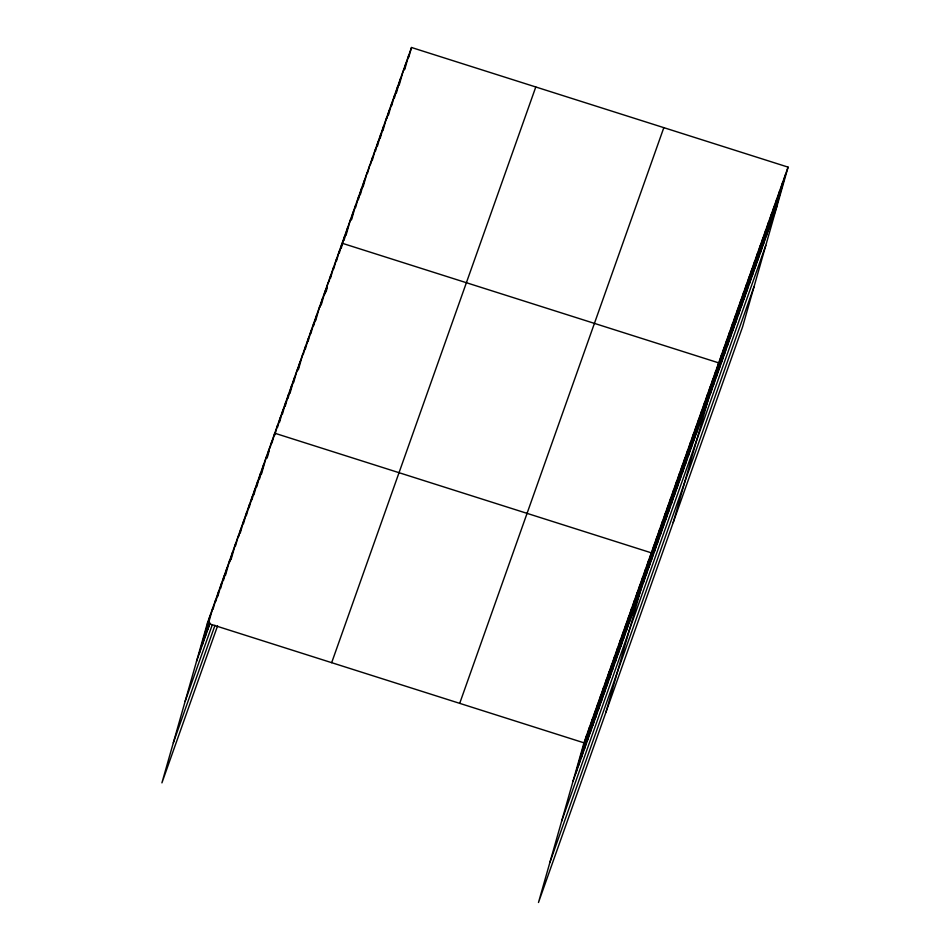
<?xml version="1.0" encoding="UTF-8"?>
<svg xmlns="http://www.w3.org/2000/svg" width="950" height="950" viewBox="0 0 950 950"><rect width="100%" height="100%" fill="white"/><g stroke="black" fill="none" stroke-linecap="round" stroke-linejoin="round"><path stroke-width="1.43" d="M788.084 167.129L583.965 742.829L538.484 902.5L742.603 326.812L788.084 167.129L411.516 47.5L207.397 623.188L161.916 782.871L217.574 625.872M199.334 653.422L210.199 615.279M202.148 645.501L213.014 607.359M204.951 637.592L209.38 622.048M213.002 609.33L215.816 599.438M207.753 629.672L209.368 624.019M215.804 601.421L218.619 591.529M217.811 596.327L221.433 583.609M220.614 588.406L224.236 575.7M223.416 580.497L227.038 567.779M225.423 575.403L229.852 559.859M229.841 561.842L232.655 551.95M231.04 559.574L235.469 544.029M235.458 546.001L238.272 536.121M238.664 536.679L241.074 528.2M240.267 532.997L243.889 520.279M243.473 523.676L246.691 512.371M246.276 515.755L249.494 504.45M249.078 507.846L252.308 496.541M251.893 499.926L255.111 488.621M253.888 494.831L257.913 480.712M256.702 486.923L260.728 472.791M259.504 479.002L263.53 464.871M261.511 473.919L266.332 456.962M266.724 457.52L269.147 449.041M267.116 458.078L269.135 451.012M269.942 448.186L271.949 441.133M271.938 443.104L274.752 433.212L651.332 552.841L605.839 712.524M274.74 435.183L277.566 425.291M277.554 427.274L280.369 417.383M279.549 422.18L283.171 409.462M282.364 414.259L285.986 401.553M285.166 406.351L288.788 393.633M287.969 398.43L291.591 385.712M289.976 393.348L294.405 377.803M293.586 382.601L297.207 369.883M297.599 370.452L300.022 361.974M298.395 369.598L302.824 354.053M303.216 354.611L305.627 346.144M305.211 349.529L308.441 338.224M308.026 341.608L311.244 330.303M310.828 333.699L314.046 322.394M313.631 325.779L316.861 314.474M315.637 320.684L319.663 306.565M320.055 307.123L322.466 298.644M321.254 304.855L325.28 290.724M324.864 294.12L328.082 282.815M326.064 291.852L327.263 287.613M328.878 281.96L330.885 274.894M330.481 278.279L333.699 266.986M333.688 268.957L336.502 259.065M336.49 261.036L339.304 251.144M339.293 253.127L342.119 243.236L718.687 362.864L673.206 522.548M341.264 248.116L344.886 235.41M344.043 240.291L347.664 227.572M346.014 235.291L350.443 219.747M350.799 220.388L353.222 211.921M351.571 219.628L355.597 205.497M355.549 207.563L358.767 196.258M358.328 199.737L361.546 188.433M360.299 194.726L364.325 180.595M363.078 186.901L367.104 172.769M367.46 173.422L369.871 164.944M370.642 164.172L372.649 157.106M372.21 160.586L375.428 149.281M375.381 151.347L378.207 141.455M377.352 146.336L380.986 133.618M380.131 138.51L383.753 125.792M382.909 130.684L386.531 117.966M386.887 118.607L389.31 110.141M388.467 115.021L392.089 102.303M391.637 105.782L394.856 94.478M394.416 97.945L397.634 86.652M396.387 92.946L400.413 78.814M399.166 85.12L403.192 70.989M403.952 70.229L405.959 63.163M404.712 69.457L408.738 55.326M408.702 57.392L411.516 47.5M575.914 773.051L586.779 734.908M578.716 765.142L589.582 726.988M581.519 757.221L592.384 719.079M584.333 749.312L595.199 711.158M587.136 741.392L598.001 703.249M589.938 733.471L600.804 695.329M592.753 725.562L603.618 687.408M595.555 717.642L606.421 679.499M598.357 709.733L609.223 671.579M601.172 701.812L612.038 663.67M603.974 693.892L614.84 655.749M606.777 685.983L617.654 647.841M609.591 678.062L620.457 639.92M612.394 670.154L623.259 631.999M615.208 662.233L626.074 624.091M618.011 654.324L628.876 616.17M620.813 646.404L631.679 608.261M623.627 638.483L634.493 600.341M626.43 630.574L637.296 592.42M629.232 622.654L640.098 584.511M632.047 614.745L642.913 576.591M634.849 606.824L645.715 568.682M637.652 598.904L648.518 560.761M643.269 583.074L654.134 544.932M646.071 575.166L656.937 537.011M648.886 567.245L659.751 529.102M651.688 559.324L662.554 521.182M654.491 551.416L665.356 513.273M657.305 543.495L668.171 505.353M660.107 535.586L670.973 497.432M662.91 527.666L673.776 489.523M665.724 519.757L676.59 481.603M668.527 511.836L679.393 473.694M671.329 503.916L682.207 465.773M674.144 496.007L685.009 457.853M676.946 488.086L687.812 449.944M679.761 480.178L690.626 442.023M682.563 472.257L693.429 434.114M685.366 464.336L696.231 426.194M688.18 456.428L699.046 418.273M690.982 448.507L701.848 410.364M693.785 440.598L704.651 402.444M696.599 432.678L707.465 394.535M699.402 424.757L710.268 386.614M702.204 416.848L713.07 378.706M705.019 408.928L715.884 370.785M710.6 393.181L721.466 355.039M713.379 385.356L724.244 347.213M716.146 377.53L727.011 339.376M718.924 369.692L729.79 331.55M721.703 361.867L732.569 323.724M724.482 354.041L735.347 315.887M727.249 346.204L738.114 308.061M730.028 338.378L740.893 300.236M732.806 330.553L743.672 292.398M735.585 322.727L746.451 284.572M738.352 314.889L749.229 276.747M741.131 307.064L751.996 268.921M743.909 299.238L754.775 261.084M746.688 291.401L757.554 253.258M749.467 283.575L760.332 245.433M752.234 275.749L763.099 237.595M755.012 267.912L765.878 229.769M757.791 260.086L768.657 221.944M760.57 252.261L771.436 214.106M763.337 244.423L774.203 206.281M766.116 236.598L776.981 198.455M768.894 228.772L779.76 190.618M771.673 220.934L782.539 182.792M774.44 213.109L785.318 174.966M196.531 661.331L210.092 623.081M185.107 701.444L212.242 624.922M173.339 742.758L214.973 625.349M331.669 662.672L535.788 86.984M459.705 703.344L663.824 127.656M573.099 780.971L777.219 205.283M561.676 821.073L765.795 245.385M549.908 862.398L754.027 286.71M207.397 623.188L583.965 742.829"/></g></svg>
